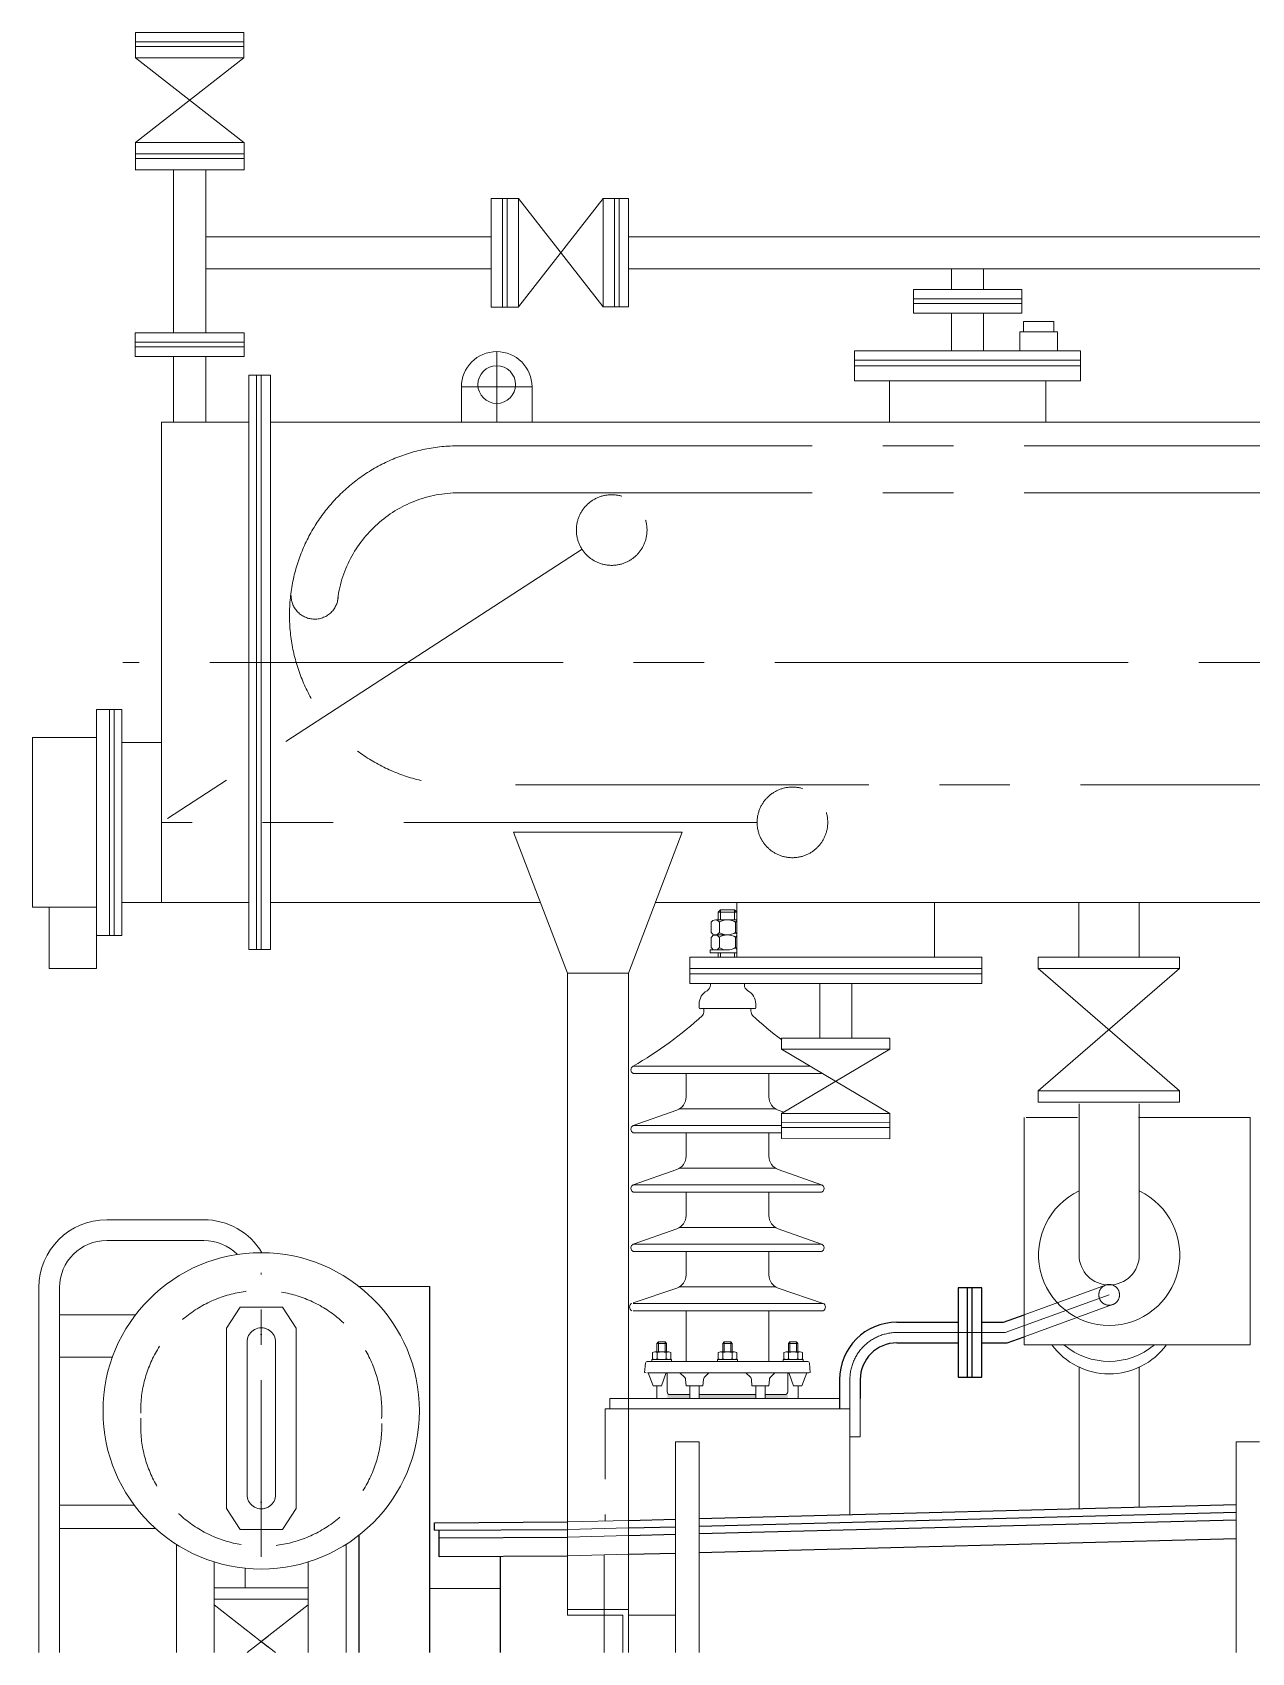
# Model space of a CAD drawing. Header units: millimetres. Extents: x 194891 to 196961, y -80239 to -78518.
# Drawn here: x 194891 to 196186, y -80239 to -78518 of the extents above; entities that cross this region are included whole.
import ezdxf

# ---------------------------------------------------------------- set-up
doc = ezdxf.new("R2010")
doc.units = ezdxf.units.MM
doc.header["$LTSCALE"] = 300
doc.linetypes.add('CENTER', pattern=[2, 1.25, -0.25, 0.25, -0.25])
doc.linetypes.add('HIDDEN', pattern=[0.375, 0.25, -0.125])
for name, color, linetype, lineweight in [('CENTRE', 4, 'CENTER', 18), ('HI', 3, 'HIDDEN', 18), ('HIDDEN', 4, 'HIDDEN', 13), ('Layer1', 2, 'Continuous', 18)]:
    doc.layers.add(name, color=color, linetype=linetype, lineweight=lineweight)

msp = doc.modelspace()

# ---------------------------------------------------------------- linework, layer by layer
at = {"color": 6, "lineweight": 15}
for p, q in [((195115.7, -78517.8, 1642.4), (195000.7, -78517.8, 1642.4)), ((195000.7, -78544.8, 1642.4), (195000.7, -78517.8, 1642.4)), ((195115.7, -78544.8, 1642.4), (195115.7, -78517.8, 1642.4)), ((195115.7, -78527.8, 1642.4), (195000.7, -78527.8, 1642.4)), ((195115.7, -78532.8, 1642.4), (195000.7, -78532.8, 1642.4)), ((195000.7, -78544.8, 1642.4), (195115.7, -78634.8, 1642.4)), ((195115.7, -78544.8, 1642.4), (195000.7, -78634.8, 1642.4)), ((195115.7, -78544.8, 1642.4), (195000.7, -78544.8, 1642.4)), ((195115.7, -78634.8, 1642.4), (195000.7, -78634.8, 1642.4)), ((195000.7, -78663.8, 1642.4), (195000.7, -78634.8, 1642.4)), ((195116, -78663.8, 1642.4), (195116, -78634.8, 1642.4)), ((195115.5, -78646.8, 1642.4), (195000.5, -78646.8, 1642.4)), ((195000.5, -78651.8, 1642.4), (195116, -78651.8, 1642.4)), ((195116, -78663.8, 1642.4), (195000.5, -78663.8, 1642.4)), ((195041.2, -78663.8, 1642.4), (195041.2, -78836.8, 1642.4)), ((195075.2, -78663.8, 1642.4), (195041.3, -78663.8, 1642.4)), ((195075.2, -78663.8, 1642.4), (195075.2, -78836.8, 1642.4)), ((195378.2, -78809.5, 1642.4), (195378.2, -78694, 1642.4)), ((195378.2, -78694.3, 1642.4), (195407.2, -78694.3, 1642.4)), ((195390.2, -78694, 1642.4), (195390.2, -78809.5, 1642.4)), ((195395.2, -78809, 1642.4), (195395.2, -78694, 1642.4)), ((195497.2, -78694.3, 1642.4), (195407.2, -78809.3, 1642.4)), ((195407.2, -78809.3, 1642.4), (195407.2, -78694.3, 1642.4)), ((195497.2, -78809.3, 1642.4), (195407.2, -78694.3, 1642.4)), ((195497.2, -78694.3, 1642.4), (195524.2, -78694.3, 1642.4)), ((195497.2, -78809.3, 1642.4), (195497.2, -78694.3, 1642.4)), ((195509.2, -78809.3, 1642.4), (195509.2, -78694.3, 1642.4)), ((195514.2, -78809.3, 1642.4), (195514.2, -78694.3, 1642.4)), ((195524.2, -78809.3, 1642.4), (195524.2, -78694.3, 1642.4)), ((195075.2, -78734.8, 1642.4), (195378.2, -78734.8, 1642.4)), ((195378.2, -78768.7, 1642.4), (195378.2, -78734.8, 1642.4)), ((195524.2, -78734.8, 1642.4), (196446.2, -78734.8, 1642.4)), ((195075.2, -78768.8, 1642.4), (195378.2, -78768.8, 1642.4)), ((195524.2, -78768.8, 1642.4), (196446.2, -78768.8, 1642.4)), ((195378.2, -78809.5, 1642.4), (195407.2, -78809.5, 1642.4)), ((195497.2, -78809.3, 1642.4), (195524.2, -78809.3, 1642.4)), ((195000.5, -78836.8, 1642.4), (195116, -78836.8, 1642.4)), ((195000.5, -78861.8, 1642.4), (195000.5, -78836.8, 1642.4)), ((195116, -78836.8, 1642.4), (195116, -78846.8, 1642.4)), ((195041.2, -78846.8, 1642.4), (195000.5, -78846.8, 1642.4)), ((195000.5, -78846.8, 1642.4), (195041.2, -78846.8, 1642.4)), ((195115.5, -78846.8, 1642.4), (195000.5, -78846.8, 1642.4)), ((195041.2, -78851.8, 1642.4), (195000.5, -78851.8, 1642.4)), ((195000.5, -78851.8, 1642.4), (195116, -78851.8, 1642.4)), ((195116, -78861.8, 1642.4), (195000.5, -78861.8, 1642.4)), ((195041.2, -78861.8, 1642.4), (195041.2, -78931.8, 1642.4)), ((195075.2, -78861.8, 1642.4), (195075.2, -78931.8, 1642.4)), ((195116, -78846.8, 1642.4), (195116, -78861.8, 1642.4)), ((195116, -78846.8, 1642.4), (195116, -78861.8, 1642.4)), ((195144.2, -78881.8, 1642.4), (195121.2, -78881.8, 1642.4)), ((195121.2, -78881.8, 1642.4), (195121.2, -79491.8, 1642.4)), ((195129.2, -78881.8, 1642.4), (195129.2, -79491.8, 1642.4)), ((195144.2, -79491.8, 1642.4), (195144.2, -78881.8, 1642.4)), ((195028.2, -78931.8, 1642.4), (195121.2, -78931.8, 1642.4)), ((195028.2, -79441.8, 1642.4), (195028.2, -78931.8, 1642.4)), ((195144.2, -78931.8, 1642.4), (196624.2, -78931.8, 1642.4)), ((195121.2, -79441.8, 1642.4), (195028.2, -79441.8, 1642.4)), ((195430.6, -79441.8, 1642.4), (195144.2, -79441.8, 1642.4)), ((196210.6, -79441.8, 1642.4), (195552.8, -79441.8, 1642.4)), ((195144.2, -79491.8, 1642.4), (195121.2, -79491.8, 1642.4))]:
    msp.add_line(p, q, dxfattribs=at)
at = {"lineweight": 15}
for p, q in [((195075.2, -78663.8, 1642.4), (195041.2, -78663.8, 1642.4)), ((195378.2, -78768.8, 1642.4), (195378.2, -78734.8, 1642.4)), ((195943.7, -78824.9, 1642.4), (195943.7, -78835.8, 1642.4)), ((195973.6, -78824.9, 1642.4), (195943.7, -78824.9, 1642.4)), ((195975.9, -78824.9, 1642.4), (195973.6, -78824.9, 1642.4)), ((195975.9, -78835.8, 1642.4), (195975.9, -78824.9, 1642.4)), ((195939.6, -78855.8, 1642.4), (195939.6, -78835.8, 1642.4)), ((195939.6, -78835.8, 1642.4), (195979.6, -78835.8, 1642.4)), ((195979.6, -78835.8, 1642.4), (195979.6, -78855.8, 1642.4)), ((195979.6, -78855.8, 1642.4), (195939.6, -78855.8, 1642.4)), ((194959.2, -79236.8, 1573.2), (194959.2, -79511.8, 1573.2)), ((194978.2, -79236.8, 1573.2), (194959.2, -79236.8, 1573.2)), ((194973.2, -79476.8, 1573.2), (194973.2, -79236.8, 1573.2)), ((194978.2, -79236.8, 1642.4), (194978.2, -79476.8, 1642.4)), ((194986.2, -79236.8, 1642.4), (194978.2, -79236.8, 1642.4)), ((194978.2, -79236.8, 1573.2), (194978.2, -79476.8, 1573.2)), ((194986.2, -79236.8, 1642.4), (194986.2, -79476.8, 1642.4)), ((194891.2, -79266.8, 1573.2), (194891.2, -79446.8, 1573.2)), ((194959.2, -79266.8, 1573.2), (194891.2, -79266.8, 1573.2)), ((195028.2, -79271.8, 1642.4), (194986.2, -79271.8, 1642.4)), ((194891.2, -79446.8, 1573.2), (194959.2, -79446.8, 1573.2)), ((194909.2, -79511.8, 1573.2), (194909.2, -79446.8, 1573.2)), ((195028.2, -79441.8, 1642.4), (194986.2, -79441.8, 1642.4)), ((194978.2, -79476.8, 1573.2), (194959.2, -79476.8, 1573.2)), ((194986.2, -79476.8, 1642.4), (194978.2, -79476.8, 1642.4)), ((194959.2, -79511.8, 1573.2), (194909.2, -79511.8, 1573.2)), ((195459.2, -80192.8, -1062.7), (195459.2, -79517, -1062.7)), ((195524.2, -80192.8, -1062.7), (195524.2, -79517, -1062.7)), ((195604.2, -79554.6, 4358.6), (195629.2, -79554.6, 4499.7)), ((195604.2, -79554.6, 4358.6), (195604.2, -79557.1, 4358.6)), ((195654.2, -79554.6, 4358.6), (195629.2, -79554.6, 4499.7)), ((195654.2, -79554.6, 4358.6), (195654.2, -79557.1, 4358.6)), ((195629.2, -79615.6, 4640.8), (195529.2, -79615.6, 4640.8)), ((195629.2, -79615.6, 4640.8), (195716.9, -79615.6, 4640.8)), ((195629.2, -79623.6, 4640.8), (195529.2, -79623.6, 4640.8)), ((195585.2, -79648.4, 4640.8), (195585.2, -79623.6, 4640.8)), ((195629.2, -79623.6, 4640.8), (195729.2, -79623.6, 4640.8)), ((195673.3, -79648.4, 4640.8), (195673.3, -79623.6, 4640.8)), ((195529.2, -79678.6, 4640.8), (195575.4, -79662.5, 4640.8)), ((195578.3, -79661.1, 4640.8), (195629.2, -79661.1, 4640.8)), ((195680.2, -79661.1, 4640.8), (195629.2, -79661.1, 4640.8)), ((195688.9, -79664.5, 4640.8), (195683.1, -79662.5, 4640.8)), ((195629.2, -79678.6, 4640.8), (195529.2, -79678.6, 4640.8)), ((195629.2, -79686.6, 4640.8), (195529.2, -79686.6, 4640.8)), ((195585.2, -79711.4, 4640.8), (195585.2, -79686.6, 4640.8)), ((195629.2, -79678.6, 4640.8), (195686.7, -79678.6, 4640.8)), ((195629.2, -79686.6, 4640.8), (195686.7, -79686.6, 4640.8)), ((195673.3, -79711.4, 4640.8), (195673.3, -79686.6, 4640.8)), ((195629.2, -79724.1, 4640.8), (195578.3, -79724.1, 4640.8)), ((195629.2, -79724.1, 4640.8), (195680.2, -79724.1, 4640.8)), ((195529.2, -79741.6, 4640.8), (195575.4, -79725.5, 4640.8)), ((195729.2, -79741.6, 4640.8), (195683.1, -79725.5, 4640.8)), ((195629.2, -79741.6, 4640.8), (195529.2, -79741.6, 4640.8)), ((195629.2, -79749.6, 4640.8), (195529.2, -79749.6, 4640.8)), ((195585.2, -79749.6, 4640.8), (195585.2, -79774.4, 4640.8)), ((195585.2, -79774.4, 4640.8), (195585.2, -79749.6, 4640.8)), ((195629.2, -79741.6, 4640.8), (195729.2, -79741.6, 4640.8)), ((195629.2, -79749.6, 4640.8), (195729.2, -79749.6, 4640.8)), ((195673.3, -79749.6, 4640.8), (195673.3, -79774.4, 4640.8)), ((195673.3, -79774.4, 4640.8), (195673.3, -79749.6, 4640.8)), ((195529.2, -79804.6, 4640.8), (195575.4, -79788.5, 4640.8)), ((195629.2, -79787.1, 4640.8), (195578.3, -79787.1, 4640.8)), ((195629.2, -79787.1, 4640.8), (195680.2, -79787.1, 4640.8)), ((195729.2, -79804.6, 4640.8), (195683.1, -79788.5, 4640.8)), ((195629.2, -79804.6, 4640.8), (195529.2, -79804.6, 4640.8)), ((195629.2, -79804.6, 4640.8), (195729.2, -79804.6, 4640.8)), ((195629.2, -79812.6, 4640.8), (195529.2, -79812.6, 4640.8)), ((195585.2, -79812.6, 4640.8), (195585.2, -79837.4, 4640.8)), ((195629.2, -79812.6, 4640.8), (195729.2, -79812.6, 4640.8)), ((195673.3, -79812.6, 4640.8), (195673.3, -79837.4, 4640.8)), ((195529.2, -79867.1, 4640.8), (195575.4, -79851.5, 4640.8)), ((195629.2, -79850.1, 4640.8), (195578.3, -79850.1, 4640.8)), ((195629.2, -79850.1, 4640.8), (195680.2, -79850.1, 4640.8)), ((195730.7, -79867.6, 4640.8), (195683.1, -79851.5, 4640.8)), ((195111.9, -79871.8, 1991.6), (195097.2, -79894.1, 1991.6)), ((195156.6, -79871.8, 1991.6), (195171.2, -79894.1, 1991.6)), ((195629.2, -79867.6, 4640.8), (195529.2, -79867.6, 4640.8)), ((195629.2, -79875.6, 4640.8), (195529.2, -79875.6, 4640.8)), ((195585.2, -79875.6, 4640.8), (195585.2, -79929.2, 4640.8)), ((195629.2, -79867.6, 4640.8), (195730.7, -79867.6, 4640.8)), ((195629.2, -79875.6, 4640.8), (195730.7, -79875.6, 4640.8)), ((195673.3, -79875.6, 4640.8), (195673.3, -79929.2, 4640.8)), ((195555.9, -79908.6, 4640.8), (195554.4, -79910.1, 4640.8)), ((195554.4, -79919.2, 4640.8), (195554.4, -79910.1, 4640.8)), ((195554.4, -79910.1, 4640.8), (195564.4, -79910.1, 4640.8)), ((195555.9, -79919.2, 4640.8), (195555.9, -79908.6, 4640.8)), ((195555.9, -79908.6, 4640.8), (195562.9, -79908.6, 4640.8)), ((195562.9, -79919.2, 4640.8), (195562.9, -79908.6, 4640.8)), ((195562.9, -79908.6, 4640.8), (195564.4, -79910.1, 4640.8)), ((195564.4, -79919.2, 4640.8), (195564.4, -79910.1, 4640.8)), ((195625.7, -79908.6, 4640.8), (195624.2, -79910.1, 4640.8)), ((195624.2, -79919.2, 4640.8), (195624.2, -79910.1, 4640.8)), ((195624.2, -79910.1, 4640.8), (195634.2, -79910.1, 4640.8)), ((195625.7, -79919.2, 4640.8), (195625.7, -79908.6, 4640.8)), ((195625.7, -79908.6, 4640.8), (195632.7, -79908.6, 4640.8)), ((195632.7, -79919.2, 4640.8), (195632.7, -79908.6, 4640.8)), ((195632.7, -79908.6, 4640.8), (195634.2, -79910.1, 4640.8)), ((195634.2, -79919.2, 4640.8), (195634.2, -79910.1, 4640.8)), ((195695.5, -79908.6, 4640.8), (195694, -79910.1, 4640.8)), ((195694, -79919.2, 4640.8), (195694, -79910.1, 4640.8)), ((195704, -79910.1, 4640.8), (195694, -79910.1, 4640.8)), ((195695.5, -79919.2, 4640.8), (195695.5, -79908.6, 4640.8)), ((195702.5, -79908.6, 4640.8), (195695.5, -79908.6, 4640.8)), ((195702.5, -79919.2, 4640.8), (195702.5, -79908.6, 4640.8)), ((195702.5, -79908.6, 4640.8), (195704, -79910.1, 4640.8)), ((195704, -79919.2, 4640.8), (195704, -79910.1, 4640.8)), ((195574.7, -79929.2, 4640.8), (195544.2, -79929.2, 4640.8)), ((195629.2, -79929.2, 4640.8), (195548.9, -79929.2, 4640.8)), ((195629.2, -79929.2, 4640.8), (195714.4, -79929.2, 4640.8)), ((195683.7, -79929.2, 4640.8), (195714.4, -79929.2, 4640.8)), ((195683.7, -79929.2, 4640.8), (195714.4, -79929.2, 4640.8)), ((195542.1, -79931.1, 4640.8), (195541.2, -79941.2, 4640.8)), ((195542.8, -79941.3, 4640.8), (195541.2, -79941.2, 4640.8)), ((195629.2, -79941.3, 4640.8), (195544.2, -79941.3, 4640.8)), ((195550.2, -79955.2, 4640.8), (195544.9, -79941.3, 4640.8)), ((195550.2, -79955.2, 4640.8), (195544.9, -79941.3, 4640.8)), ((195559.2, -79955.2, 4640.8), (195563.9, -79942.2, 4640.8)), ((195565.2, -79941.9, 4640.8), (195565.2, -79961.6, 4640.8)), ((195578.8, -79941.3, 4640.8), (195583.9, -79946.4, 4640.8)), ((195609.6, -79941.3, 4640.8), (195604.6, -79946.4, 4640.8)), ((195629.2, -79941.3, 4640.8), (195715.6, -79941.3, 4640.8)), ((195648.8, -79941.3, 4640.8), (195653.9, -79946.4, 4640.8)), ((195679.6, -79941.3, 4640.8), (195674.6, -79946.4, 4640.8)), ((195693.2, -79941.9, 4640.8), (195693.2, -79961.6, 4640.8)), ((195699.2, -79955.2, 4640.8), (195694.6, -79942.2, 4640.8)), ((195708.2, -79955.2, 4640.8), (195713.6, -79941.3, 4640.8)), ((195715.6, -79941.3, 4640.8), (195717.2, -79941.2, 4640.8)), ((195716.4, -79931.1, 4640.8), (195717.2, -79941.2, 4640.8)), ((195559.2, -79955.2, 4640.8), (195550.2, -79955.2, 4640.8)), ((195559.2, -79955.2, 4640.8), (195550.2, -79955.2, 4640.8)), ((195554.2, -79955.2, 4640.8), (195554.2, -79968.6, 4640.8)), ((195554.2, -79955.2, 4640.8), (195554.2, -79968.6, 4640.8)), ((195589.2, -79964.6, 4640.8), (195568.2, -79964.6, 4640.8)), ((195585.2, -79955.2, 4640.8), (195584.8, -79948.4, 4640.8)), ((195585.2, -79955.2, 4640.8), (195603.2, -79955.2, 4640.8)), ((195589.2, -79968.6, 4640.8), (195589.2, -79955.2, 4640.8)), ((195599.2, -79968.6, 4640.8), (195599.2, -79955.2, 4640.8)), ((195629.2, -79964.6, 4640.8), (195599.2, -79964.6, 4640.8)), ((195603.2, -79955.2, 4640.8), (195603.7, -79948.4, 4640.8)), ((195629.2, -79964.6, 4640.8), (195659.2, -79964.6, 4640.8)), ((195655.2, -79955.2, 4640.8), (195654.8, -79948.4, 4640.8)), ((195673.2, -79955.2, 4640.8), (195655.2, -79955.2, 4640.8)), ((195659.2, -79968.6, 4640.8), (195659.2, -79955.2, 4640.8)), ((195669.2, -79968.6, 4640.8), (195669.2, -79955.2, 4640.8)), ((195669.2, -79964.6, 4640.8), (195690.2, -79964.6, 4640.8)), ((195673.2, -79955.2, 4640.8), (195673.7, -79948.4, 4640.8)), ((195699.2, -79955.2, 4640.8), (195708.2, -79955.2, 4640.8)), ((195704.2, -79955.2, 4640.8), (195704.2, -79968.6, 4640.8)), ((195524.2, -79968.6, 4640.8), (195748.2, -79968.6, 4640.8)), ((195524.2, -79979.5, 4640.8), (195759.2, -79979.5, 4640.8)), ((195704.2, -79968.6, 4640.8), (195554.2, -79968.6, 4640.8)), ((195759.2, -79979.5, -0.2), (195759.2, -80092.7, -0.2)), ((195770.2, -79968.6, 5042.6), (195770.2, -80009.5, 4640.8)), ((195759.2, -80009.5, 4640.8), (195770.2, -80009.5, 4640.8)), ((195111.9, -80107.7, 1991.6), (195097.2, -80085.4, 1991.6)), ((195156.6, -80107.7, 1991.6), (195171.2, -80085.4, 1991.6)), ((195117.2, -80169.8, 1991.6), (195117.2, -80148.9, 1991.6)), ((195141.2, -80169.8, 1991.6), (195084.2, -80169.8, 1991.6)), ((195184.2, -80169.8, 1991.6), (195117.2, -80169.8, 1991.6)), ((195184.2, -80181.8, 1991.6), (195084.2, -80181.8, 1991.6)), ((195141.2, -80181.8, 1991.6), (195084.2, -80181.8, 1991.6)), ((195084.2, -80187.7, 1991.6), (195141.2, -80232.3, 1991.6)), ((195184.2, -80187.7, 1991.6), (195134.2, -80226.8, 1991.6)), ((195524.2, -80192.8, -1062.7), (195459.2, -80192.8, -1062.7)), ((195459.2, -80198.8, -1062.7), (195459.2, -80192.8, -1062.7)), ((195518.2, -80198.8, -1062.7), (195459.2, -80198.8, -1062.7)), ((195498.2, -80198.8, -0.2), (195498.2, -80238.5, 245.5)), ((195518.2, -80198.8, -1062.7), (195518.2, -80238.5, -1062.7)), ((195524.2, -80192.8, -1062.7), (195524.2, -80238.5, -1062.7)), ((195524.2, -80198.8, -1062.7), (195574.2, -80198.8, -1062.7)), ((195574.2, -80198.8, -1062.7), (195574.2, -80238.5, -1062.7)), ((195141.2, -80221.3, 1991.6), (195119.2, -80238.5, 1991.6)), ((195134.2, -80226.8, 1991.6), (195149.3, -80238.5, 1991.6))]:
    msp.add_line(p, q, dxfattribs=at)
at = {"color": 2, "lineweight": 15}
for p, q in [((195867.2, -78768.8, 345.5), (195867.2, -78790.8, 611.4)), ((195901.2, -78768.8, 345.5), (195901.2, -78790.8, 611.4)), ((195826.7, -78790.8, 1506.3), (195941.7, -78790.8, 1506.3)), ((195826.7, -78815.8, 1506.3), (195826.7, -78790.8, 1506.3)), ((195941.7, -78790.8, 1506.3), (195941.7, -78815.8, 1506.3)), ((195941.7, -78800.8, 1506.3), (195826.7, -78800.8, 1506.3)), ((195826.7, -78800.8, 1506.3), (195941.7, -78800.8, 1506.3)), ((195941.5, -78800.8, 1506.3), (195826.7, -78800.8, 1506.3)), ((195941.7, -78805.8, 1506.3), (195826.7, -78805.8, 1506.3)), ((195941.7, -78805.8, 1506.3), (195826.7, -78805.8, 1506.3)), ((195826.7, -78805.8, 1506.3), (195941.7, -78805.8, 1506.3)), ((195941.7, -78815.8, 1506.3), (195826.7, -78815.8, 1506.3)), ((195867.2, -78815.8, 1008), (195867.2, -78855.8, 1642.4)), ((195901.2, -78815.8, 1008), (195901.2, -78855.8, 1642.4)), ((195764.2, -78855.8, 1642.4), (195764.2, -78887.8, 1642.4)), ((196004.2, -78855.8, 1642.4), (195764.2, -78855.8, 1642.4)), ((196004.2, -78855.8, 1642.4), (196004.2, -78887.8, 1642.4)), ((196004.2, -78865.8, 1642.4), (195764.2, -78865.8, 1642.4)), ((196004.2, -78871.8, 1642.4), (195764.2, -78871.8, 1642.4)), ((196004.2, -78887.8, 1642.4), (195764.2, -78887.8, 1642.4)), ((195801.2, -78887.8, 1642.4), (195801.2, -78931.8, 1642.4)), ((195967.2, -78887.8, 1642.4), (195967.2, -78931.8, 1642.4)), ((195459.2, -79517, -1062.7), (195402.2, -79367, -1062.7)), ((195581.2, -79367, -1062.7), (195402.2, -79367, -1062.7)), ((195524.2, -79517, -1062.7), (195581.2, -79367, -1062.7)), ((195639.2, -79499.8, 1642.4), (195639.2, -79441.8, 1642.4)), ((195849.2, -79499.8, 1642.4), (195849.2, -79441.8, 1642.4)), ((195612, -79462.8, 4841.7), (195612, -79473.8, 4841.7)), ((195639.2, -79460.3, 4841.7), (195617.1, -79460.3, 4841.7)), ((195620.6, -79462.8, 4841.7), (195620.6, -79473.8, 4841.7)), ((195637.9, -79462.8, 4841.7), (195637.9, -79473.8, 4841.7)), ((195612, -79478.8, 4841.7), (195612, -79489.8, 4841.7)), ((195629.2, -79476.3, 4841.7), (195617.1, -79476.3, 4841.7)), ((195620.6, -79489.8, 4841.7), (195620.6, -79478.8, 4841.7)), ((195637.9, -79489.8, 4841.7), (195637.9, -79478.8, 4841.7)), ((195589.2, -79527.8, 1642.4), (195589.2, -79499.8, 1642.4)), ((195899.2, -79499.8, 1642.4), (195589.2, -79499.8, 1642.4)), ((195607.9, -79499.8, 1642.4), (195589.2, -79499.8, 1642.4)), ((195899.2, -79499.8, 1642.4), (195616.5, -79499.8, 1642.4)), ((195629.2, -79492.3, 4841.7), (195617.1, -79492.3, 4841.7)), ((195899.2, -79527.8, 1642.4), (195899.2, -79499.8, 1642.4)), ((195524.2, -79517, -1062.7), (195459.2, -79517, -1062.7)), ((195899.2, -79511.8, 1642.4), (195589.2, -79511.8, 1642.4)), ((195899.2, -79511.8, 1642.4), (195589.2, -79511.8, 1642.4)), ((195899.2, -79517.8, 1642.4), (195589.2, -79517.8, 1642.4)), ((195899.2, -79517.8, 1642.4), (195589.2, -79517.8, 1642.4)), ((195899.2, -79527.8, 1642.4), (195589.2, -79527.8, 1642.4)), ((195899.2, -79527.8, 1642.4), (195589.2, -79527.8, 1642.4)), ((195727.2, -79585.8, 1039.7), (195727.2, -79527.8, 1642.4)), ((195761.2, -79585.8, 1039.7), (195761.2, -79527.8, 1642.4)), ((195801.7, -79585.8, 1039.7), (195686.7, -79585.8, 1039.7)), ((195686.7, -79597.8, 838.8), (195686.7, -79585.8, 838.8)), ((195801.7, -79597.8, 1039.7), (195801.7, -79585.8, 1039.7)), ((195801.7, -79597.8, 1039.7), (195686.7, -79597.8, 1039.7)), ((195801.7, -79597.8, 1039.7), (195686.7, -79665.8, 1039.7)), ((195686.7, -79597.8, 1039.7), (195801.7, -79665.8, 1039.7)), ((195686.7, -79692.7, 1039.7), (195686.7, -79665.7, 1039.7)), ((195801.7, -79665.8, 1039.7), (195686.7, -79665.7, 1039.7)), ((195801.7, -79665.8, 1039.7), (195686.7, -79665.8, 1039.7)), ((195801.7, -79677.8, 1039.7), (195801.7, -79665.8, 1039.7)), ((195801.7, -79692.8, 1039.7), (195801.7, -79665.8, 1039.7)), ((195801.7, -79675.8, 1039.7), (195686.7, -79675.7, 1039.7)), ((195801.7, -79680.8, 1039.7), (195686.7, -79680.7, 1039.7)), ((195686.7, -79692.7, -602.9), (195686.7, -79687.8, -602.9)), ((195801.7, -79692.8, 1039.7), (195686.7, -79692.7, 1039.7)), ((195549.6, -79919.9, 4640.8), (195549.6, -79926.6, 4640.8)), ((195549.6, -79919.9, 4640.8), (195549.6, -79926.6, 4640.8)), ((195566.8, -79919.2, 4640.8), (195552.2, -79919.2, 4640.8)), ((195566.8, -79927.2, 4640.8), (195552.2, -79927.2, 4640.8)), ((195554.5, -79919.9, 4640.8), (195554.5, -79926.6, 4640.8)), ((195554.5, -79919.9, 4640.8), (195554.5, -79926.6, 4640.8)), ((195564.3, -79919.9, 4640.8), (195564.3, -79926.6, 4640.8)), ((195569.2, -79919.9, 4640.8), (195569.2, -79926.6, 4640.8)), ((195619.4, -79919.9, 4640.8), (195619.4, -79926.6, 4640.8)), ((195636.6, -79919.2, 4640.8), (195622.1, -79919.2, 4640.8)), ((195636.6, -79927.2, 4640.8), (195622.1, -79927.2, 4640.8)), ((195624.3, -79919.9, 4640.8), (195624.3, -79926.6, 4640.8)), ((195634.1, -79919.9, 4640.8), (195634.1, -79926.6, 4640.8)), ((195639.1, -79919.9, 4640.8), (195639.1, -79926.6, 4640.8)), ((195689.2, -79919.9, 4640.8), (195689.2, -79926.6, 4640.8)), ((195691.7, -79919.2, 4640.8), (195706.2, -79919.2, 4640.8)), ((195691.7, -79927.2, 4640.8), (195706.2, -79927.2, 4640.8)), ((195694.1, -79919.9, 4640.8), (195694.1, -79926.6, 4640.8)), ((195704, -79919.9, 4640.8), (195704, -79926.6, 4640.8)), ((195708.9, -79919.9, 4640.8), (195708.9, -79926.6, 4640.8))]:
    msp.add_line(p, q, dxfattribs=at)
at = {"color": 1, "lineweight": 15}
for p, q in [((195116, -78846.8, 1642.4), (195075.2, -78846.8, 1642.4)), ((195075.2, -78846.8, 1642.4), (195116, -78846.8, 1642.4)), ((195116, -78851.8, 1642.4), (195075.2, -78851.8, 1642.4))]:
    msp.add_line(p, q, dxfattribs=at)
at = {"color": 0, "linetype": 'ByBlock', "lineweight": 15}
for p, q in [((195801.2, -78931.8, 1642.4), (195967.2, -78931.8, 1642.4)), ((196066.2, -79441.8, 1642.4), (196002.2, -79441.8, 1642.4))]:
    msp.add_line(p, q, dxfattribs=at)
at = {"color": 32, "lineweight": 15}
for p, q in [((196002.2, -79499.8, 992), (196002.2, -79441.8, 1594.7)), ((196066.2, -79499.8, 992), (196066.2, -79441.8, 1594.7)), ((196109.2, -79499.8, 992), (195959.2, -79499.8, 992)), ((195959.2, -79511.8, 992), (195959.2, -79499.8, 992)), ((196109.2, -79511.8, 992), (196109.2, -79499.8, 992)), ((196109.2, -79511.8, 992), (195959.2, -79511.8, 992)), ((196109.2, -79511.8, 992), (195959.2, -79641.8, 992)), ((195959.2, -79511.8, 992), (196109.2, -79641.8, 992)), ((196109.2, -79641.8, 992), (195959.2, -79641.8, 992)), ((195959.2, -79653.8, 992), (195959.2, -79641.8, 992)), ((196109.2, -79653.8, 992), (195959.2, -79653.8, 992)), ((196109.2, -79653.8, 992), (196109.2, -79641.8, 992)), ((195944.2, -79911.6, -42.4), (195944.2, -79670.1, -0.2)), ((196000.7, -79670.1, -0.2), (195946.4, -79670.1, -0.2)), ((196002.5, -79816.1, -47.9), (196002.5, -79655.8, -47.9)), ((196184.2, -79670.1, -0.2), (196065.5, -79670.1, -0.2)), ((196066.5, -79816.1, -47.9), (196066.5, -79655.8, -47.9)), ((196184.2, -79911.6, -42.4), (196184.2, -79670.1, -0.2)), ((196184.2, -79911.6, -0.2), (195944.2, -79911.6, -0.2)), ((196002.5, -80085.7, -47.9), (196002.5, -79935.4, -47.9)), ((196066.5, -80084, -47.9), (196066.5, -79935.4, -47.9))]:
    msp.add_line(p, q, dxfattribs=at)
at = {"color": 0, "lineweight": 15}
for p, q in [((195621.7, -79449.6, 4841.7), (195619.2, -79452.1, 4841.7)), ((195619.2, -79460.3, 4841.7), (195619.2, -79452.1, 4841.7)), ((195639.2, -79452.1, 4841.7), (195619.2, -79452.1, 4841.7)), ((195621.7, -79460.3, 4841.7), (195621.7, -79449.6, 4841.7)), ((195636.7, -79449.6, 4841.7), (195621.7, -79449.6, 4841.7)), ((195636.7, -79460.3, 4841.7), (195636.7, -79449.6, 4841.7)), ((195636.7, -79449.6, 4841.7), (195639.2, -79452.1, 4841.7)), ((195639.2, -79460.3, 4841.7), (195639.2, -79452.1, 4841.7)), ((195619.2, -79499.8, 4841.7), (195619.2, -79495.5, 4841.7)), ((195621.7, -79499.8, 4841.7), (195621.7, -79495.5, 4841.7)), ((195636.7, -79499.8, 4841.7), (195636.7, -79495.5, 4841.7)), ((195639.2, -79499.8, 4841.7), (195639.2, -79495.5, 4841.7)), ((195611.2, -79529.4, 4499.7), (195611.2, -79527.8, 4499.7)), ((195647.2, -79529.4, 4499.7), (195647.2, -79527.8, 4499.7)), ((195599.2, -79553.4, 4499.7), (195599.2, -79549.6, 4499.7)), ((195659.2, -79553.4, 4499.7), (195659.2, -79549.6, 4499.7)), ((195600.5, -79554.6, 4499.7), (195629.2, -79554.6, 4499.7)), ((195658, -79554.6, 4499.7), (195629.2, -79554.6, 4499.7))]:
    msp.add_line(p, q, dxfattribs=at)
at = {"color": 230, "lineweight": 15}
for p, q in [((195610.7, -79492.3, 4841.7), (195619.2, -79492.3, 4841.7)), ((195610.7, -79495.5, 4841.7), (195610.7, -79492.3, 4841.7)), ((195639.2, -79495.5, 4841.7), (195610.7, -79495.5, 4841.7))]:
    msp.add_line(p, q, dxfattribs=at)
at = {"color": 3, "lineweight": 15}
for p, q in [((195238.2, -79849.8, 24.7), (195313.2, -79849.8, 24.7)), ((194920.1, -79879.8, 24.8), (195000.7, -79879.8, 24.8)), ((194920.1, -79924.8, 24.8), (194976.2, -79924.8, 24.8))]:
    msp.add_line(p, q, dxfattribs=at)
for p, q in [((195313.2, -80238.5, -504.1), (195313.2, -79849.8, -4520.2)), ((195899.2, -79851.1, 5042.6), (195874.2, -79851.1, 5042.6)), ((195874.2, -79851.1, 5042.6), (195874.2, -79946.1, 5042.6)), ((195884.2, -79946.1, 5042.6), (195884.2, -79851.1, 5042.6)), ((195889.2, -79946.1, 5042.6), (195889.2, -79851.1, 5042.6)), ((195899.2, -79946.1, 5042.6), (195899.2, -79851.1, 5042.6)), ((195809.2, -79887.6, 5042.6), (195874.2, -79887.6, 5042.6)), ((195899.2, -79887.6, 5042.6), (195922.3, -79887.6, 5042.6)), ((195922.3, -79887.6, 4959.8), (195944.2, -79879.7, 3963.6)), ((195809.2, -79909.6, 5042.6), (195874.2, -79909.6, 2539.9)), ((195899.2, -79909.6, 1577.4), (195926.2, -79909.6, 540.3)), ((195926.2, -79909.6, 5125.3), (195944.2, -79903.1, 4305.2)), ((195874.2, -79946.1, 5042.6), (195899.2, -79946.1, 5042.6)), ((195748.2, -79948.6, 5042.6), (195748.2, -79979.5, 4422.3)), ((195770.2, -79948.6, 5042.6), (195770.2, -79968.6, 5042.6)), ((195599.2, -80096.2, 3644.3), (196169.2, -80081.4, 1629.5)), ((195318.2, -80100.6, 4251.9), (195459.2, -80099.8, 4139.1)), ((195318.2, -80108.6, 3773.6), (195318.2, -80100.6, 3773.6)), ((195524.2, -80098.1, 3909.4), (195574.2, -80096.8, 3732.6)), ((195599.2, -80104.2, 3645), (196169.2, -80089.4, 1630.3)), ((195599.2, -80112.2, 3645.7), (196169.2, -80097.4, 1631)), ((195238.2, -80238.5, -504.1), (195238.2, -80113.7, -1793.6)), ((195318.2, -80108.6, 4252.6), (195459.2, -80107.8, 4139.9)), ((195323.2, -80136.7, -4604.7), (195323.2, -80108.7, -4604.7)), ((195323.2, -80116.5, 4235.3), (195459.2, -80115.8, 4140.6)), ((195524.2, -80106.1, 3910.1), (195574.2, -80104.8, 3733.4)), ((195524.2, -80114.1, 3910.8), (195574.2, -80112.8, 3734.1)), ((195599.2, -80132.2, 3647.6), (196169.2, -80117.4, 1632.8)), ((195323.2, -80136.5, 4237.1), (195459.2, -80135.8, 4142.4)), ((195388.2, -80238.5, -4114.4), (195388.2, -80136.2, -4657.4)), ((195524.2, -80134.1, 3912.7), (195574.2, -80132.8, 3735.9)), ((195313.2, -80170.3, -3530.8), (195388.2, -80170, -1704.3))]:
    msp.add_line(p, q)
at = {"linetype": 'Continuous', "lineweight": 15}
for p, q in [((195119.2, -79989.8, 1991.6), (195119.2, -79907.1, 1991.6)), ((195135, -79900.7, 1991.6), (195133.5, -79900.7, 1991.6)), ((195149.2, -79989.8, 1991.6), (195149.2, -79907.1, 1991.6)), ((195119.2, -79989.8, 1991.6), (195119.2, -80072.4, 1991.6)), ((195149.2, -79989.8, 1991.6), (195149.2, -80072.4, 1991.6)), ((195135, -80078.8, 1991.6), (195133.5, -80078.8, 1991.6))]:
    msp.add_line(p, q, dxfattribs=at)
at = {"color": 30, "lineweight": 15}
for p, q in [((195574.2, -80238.5, -0.2), (195574.2, -80014.8, -0.2)), ((195574.2, -80014.8, 24.8), (195599.2, -80014.8, 24.8)), ((195599.2, -80238.5, -0.2), (195599.2, -80014.8, -0.2)), ((196169.2, -80238.5, -0.2), (196169.2, -80014.8, -0.2)), ((196194.2, -80014.8, 24.8), (196169.2, -80014.8, 24.8))]:
    msp.add_line(p, q, dxfattribs=at)
at = {"color": 6, "lineweight": 15, "elevation": 1642.4}
msp.add_lwpolyline([(195134.2, -79491.8), (195134.2, -78881.8)], dxfattribs=at)
at = {"lineweight": 15, "elevation": 1642.4}
msp.add_lwpolyline([(195346.7, -78894.3), (195346.7, -78931.8), (195421.7, -78931.8), (195421.7, -78894.3)], dxfattribs=at)
at = {"linetype": 'Continuous', "lineweight": 15, "elevation": 1991.6}
for points in [[(195141.2, -79871.8), (195111.9, -79871.8)], [(195127.2, -79871.8), (195156.6, -79871.8)], [(195097.2, -79894.1), (195097.2, -79989.8)], [(195171.2, -79894.1), (195171.2, -79989.8)], [(195097.2, -80085.4), (195097.2, -79989.8)], [(195171.2, -80085.4), (195171.2, -79989.8)], [(195141.2, -80107.7), (195111.9, -80107.7)], [(195127.2, -80107.7), (195156.6, -80107.7)]]:
    msp.add_lwpolyline(points, dxfattribs=at)
at = {"color": 230, "lineweight": 15, "elevation": 4640.8}
for points in [[(195548.9, -79927.2), (195569.9, -79927.2), (195569.9, -79929.2), (195548.9, -79929.2)], [(195618.7, -79927.2), (195639.7, -79927.2), (195639.7, -79929.2), (195618.7, -79929.2)], [(195709.5, -79927.2), (195688.5, -79927.2), (195688.5, -79929.2), (195709.5, -79929.2)]]:
    msp.add_lwpolyline(points, close=True, dxfattribs=at)
at = {"lineweight": 15}
msp.add_circle((195384.2, -78891.8, 1642.4), 20, dxfattribs=at)
for centre, radius, start, end in [((195384.2, -78894.3, 1642.4), 37.5, 0, 180), ((195335.7, -79274.1, 4076.4), 392.5, 299.5405, 312.8488), ((195596.2, -79557.1, 4358.6), 8, 323.3303, 0), ((195662.2, -79557.1, 4358.6), 8, 180, 216.6697), ((195922.8, -79274.1, 4076.4), 392.5, 227.1512, 233.0365), ((195531.2, -79619.6, 4076.4), 4.45, 115.9892, 244.0108), ((195727.3, -79619.6, 4076.4), 4.45, 295.9892, 305.2361), ((195570.2, -79648.4, 4640.8), 15, 290, 0), ((195688.3, -79648.4, 4640.8), 15, 180, 250), ((195531.2, -79682.6, 4640.8), 4.45, 115.9892, 244.0108), ((195570.2, -79711.4, 4640.8), 15, 290, 0), ((195688.3, -79711.4, 4640.8), 15, 180, 250), ((195531.2, -79745.6, 4640.8), 4.45, 115.9892, 244.0108), ((195727.3, -79745.6, 4640.8), 4.45, 295.9892, 64.0108), ((195570.2, -79774.4, 4640.8), 15, 290, 0), ((195688.3, -79774.4, 4640.8), 15, 180, 250), ((195531.2, -79808.6, 4640.8), 4.45, 115.9892, 244.0108), ((195727.3, -79808.6, 4640.8), 4.45, 295.9892, 64.0108), ((195570.2, -79837.4, 4640.8), 15, 290, 0), ((195688.3, -79837.4, 4640.8), 15, 180, 250), ((195529.7, -79871.6, 4640.8), 4.45, 115.9892, 244.0108), ((195728.8, -79871.6, 4640.8), 4.45, 295.9892, 64.0108), ((195544.1, -79931.2, 4640.8), 2, 90, 175), ((195714.4, -79931.2, 4640.8), 2, 5, 90), ((195581.8, -79948.6, 4640.8), 3, 3.6914, 45), ((195606.7, -79948.6, 4640.8), 3, 135, 176.3086), ((195651.8, -79948.6, 4640.8), 3, 3.6914, 45), ((195676.7, -79948.6, 4640.8), 3, 135, 176.3086), ((195568.2, -79961.6, 4640.8), 3, 180, 270), ((195690.2, -79961.6, 4640.8), 3, 270, 0)]:
    msp.add_arc(centre, radius, start, end, dxfattribs=at)
at = {"color": 2, "lineweight": 15}
for centre, radius, start, end in [((195616.3, -79465.4, 4841.7), 4.98, 30.5072, 149.4928), ((195629.2, -79476.6, 4841.7), 16.3, 57.9299, 122.0701), ((195642.2, -79465.4, 4841.7), 4.98, 126.3612, 149.4929), ((195616.3, -79471.3, 4841.7), 4.98, 210.5062, 329.4935), ((195616.3, -79481.4, 4841.7), 4.98, 30.5065, 149.4938), ((195629.2, -79460, 4841.7), 16.3, 237.9299, 302.0701), ((195629.2, -79492.6, 4841.7), 16.3, 57.9299, 122.0701), ((195642.2, -79471.3, 4841.7), 4.98, 210.5065, 233.6388), ((195642.2, -79481.4, 4841.7), 4.98, 126.3612, 149.4935), ((195616.3, -79487.3, 4841.7), 4.98, 210.5062, 329.4928), ((195629.2, -79476, 4841.7), 16.3, 237.9299, 302.0701), ((195642.2, -79487.3, 4841.7), 4.98, 210.5072, 233.6388), ((195552.1, -79924.1, 4640.8), 4.83, 59.4361, 120.5639), ((195552.1, -79924.1, 4640.8), 4.83, 59.4361, 120.5639), ((195552.1, -79922.4, 4640.8), 4.83, 239.4361, 300.5639), ((195552.1, -79922.4, 4640.8), 4.83, 239.4361, 300.5639), ((195559.4, -79937.5, 4640.8), 18.3, 74.4413, 105.5587), ((195559.4, -79909, 4640.8), 18.3, 254.4413, 285.5587), ((195566.8, -79924.1, 4640.8), 4.83, 59.4361, 120.5639), ((195566.8, -79922.4, 4640.8), 4.83, 239.4361, 300.5639), ((195621.9, -79924.1, 4640.8), 4.83, 59.4361, 120.5639), ((195621.9, -79922.4, 4640.8), 4.83, 239.4361, 300.5639), ((195629.2, -79937.5, 4640.8), 18.3, 74.4413, 105.5587), ((195629.2, -79909, 4640.8), 18.3, 254.4413, 285.5587), ((195636.6, -79924.1, 4640.8), 4.83, 59.4361, 120.5639), ((195636.6, -79922.4, 4640.8), 4.83, 239.4361, 300.5639), ((195691.7, -79924.1, 4640.8), 4.83, 59.4361, 120.5639), ((195691.7, -79922.4, 4640.8), 4.83, 239.4361, 300.5639), ((195699, -79937.5, 4640.8), 18.3, 74.4413, 105.5587), ((195699, -79909, 4640.8), 18.3, 254.4413, 285.5587), ((195706.4, -79924.1, 4640.8), 4.83, 59.4361, 120.5639), ((195706.4, -79922.4, 4640.8), 4.83, 239.4361, 300.5639)]:
    msp.add_arc(centre, radius, start, end, dxfattribs=at)
at = {"color": 0, "lineweight": 15}
for centre, radius, start, end in [((195604.2, -79529.4, 4499.7), 7, 298.5719, 0), ((195654.2, -79529.4, 4499.7), 7, 180, 241.4281), ((195615.2, -79549.6, 4499.7), 16, 118.5719, 180), ((195643.2, -79549.6, 4499.7), 16, 0, 61.4281), ((195600.5, -79553.4, 4499.7), 1.25, 180, 270), ((195658, -79553.4, 4499.7), 1.25, 270, 0)]:
    msp.add_arc(centre, radius, start, end, dxfattribs=at)
at = {"color": 32, "lineweight": 15}
for centre, radius, start, end in [((196034.5, -79816.1, -0.2), 75, 115.2562, 64.7438), ((196034.5, -79816.1, -0.2), 32, 180, 0), ((196034.5, -79867.6, -0.2), 75, 215.8836, 324.1164), ((196034.5, -79854.2, -0.2), 75, 229.9191, 310.0809)]:
    msp.add_arc(centre, radius, start, end, dxfattribs=at)
at = {"linetype": 'Continuous', "lineweight": 15}
for centre, start, end in [((195134.2, -79908.7, 1991.6), 62.2599, 174.0559), ((195134.3, -79908.7, 1991.6), 5.9441, 117.7401), ((195134.2, -80070.8, 1991.6), 185.9441, 297.7401), ((195134.3, -80070.8, 1991.6), 242.2599, 354.0559)]:
    msp.add_arc(centre, 15.1, start, end, dxfattribs=at)
for radius in [61, 39]:
    msp.add_arc((195809.2, -79948.6, 5042.6), radius, 90, 180)
at = {"lineweight": 15}
for points in [[(195589.2, -79964.6, 4640.8), (195589.2, -79968.6, 4640.8), (195565.2, -79964.6, 4640.8), (195565.2, -79968.6, 4640.8)], [(195629.2, -79964.6, 4640.8), (195629.2, -79968.6, 4640.8), (195599.2, -79964.6, 4640.8), (195599.2, -79968.6, 4640.8)], [(195629.2, -79964.6, 4640.8), (195629.2, -79968.6, 4640.8), (195659.2, -79964.6, 4640.8), (195659.2, -79968.6, 4640.8)], [(195669.2, -79964.6, 4640.8), (195669.2, -79968.6, 4640.8), (195693.2, -79964.6, 4640.8), (195693.2, -79968.6, 4640.8)]]:
    msp.add_solid(points, dxfattribs=at)
at = {"layer": 'CENTRE', "lineweight": 15}
for p, q in [((195384.2, -78856.8, 1642.4), (195384.2, -78931.8, 1642.4)), ((195346.7, -78894.3, 1642.4), (195421.7, -78894.3, 1642.4)), ((196654.6, -79186.8, 1642.4), (194987.4, -79186.8, 1642.4))]:
    msp.add_line(p, q, dxfattribs=at)
at = {"layer": 'CENTRE', "linetype": 'Continuous', "lineweight": 15}
for p, q in [((194970.1, -79778.8, 1991.6), (195073.2, -79778.8, 1991.6)), ((194970.1, -79800.8, 1991.6), (195073.2, -79800.8, 1991.6)), ((194898.1, -80238.5, 1991.6), (194898.1, -79850.8, 1991.6)), ((194920.1, -80238.5, 1991.6), (194920.1, -79850.8, 1991.6))]:
    msp.add_line(p, q, dxfattribs=at)
at = {"layer": 'CENTRE', "linetype": 'CENTER', "lineweight": 15, "ltscale": 0.5}
for p, q in [((195134.2, -80136.8, 1991.6), (195134.2, -79835.1, 1991.6)), ((194999.2, -80081.8, 1991.6), (194920.1, -80081.8, 1991.6))]:
    msp.add_line(p, q, dxfattribs=at)
at = {"layer": 'CENTRE', "lineweight": 15, "ltscale": 0.5}
msp.add_line((195924.2, -79898.6, 5042.6), (196034.5, -79858.6, 24.8), dxfattribs=at)
at = {"layer": 'CENTRE', "lineweight": 15, "ltscale": 1.2}
for p, q in [((195809.2, -79898.6, 5042.6), (195924.2, -79898.6, 5042.6)), ((195759.2, -79948.6, 5042.6), (195759.2, -79979.5, 5042.6)), ((195759.2, -79968.6, 4640.8), (195759.2, -79949.6, 4640.8))]:
    msp.add_line(p, q, dxfattribs=at)
at = {"layer": 'CENTRE', "linetype": 'Continuous', "lineweight": 15, "ltscale": 0.5}
msp.add_line((195022, -80106.8, 1991.6), (194920.1, -80106.8, 1991.6), dxfattribs=at)
at = {"layer": 'CENTRE', "linetype": 'Continuous', "lineweight": 15}
msp.add_circle((195134.2, -79981.8, 1991.6), 168, dxfattribs=at)
for centre, radius, start, end in [((194970.1, -79850.8, 1991.6), 72, 90, 180), ((195073.2, -79850.8, 1991.6), 72, 30.9216, 90), ((194970.1, -79850.8, 1991.6), 50, 90, 180), ((195073.2, -79850.8, 1991.6), 50, 44.5459, 90)]:
    msp.add_arc(centre, radius, start, end, dxfattribs=at)
at = {"layer": 'CENTRE', "lineweight": 15, "ltscale": 1.2}
msp.add_arc((195809.2, -79948.6, 5042.6), 50, 90, 180, dxfattribs=at)
at = {"layer": 'CENTRE', "linetype": 'HIDDEN', "lineweight": 15, "ltscale": 0.5}
for centre, radius, start, end in [((195568.6, -79943.9, 4640.8), 5, 149.3455, 160.4633), ((195568.2, -79941.9, 4640.8), 3, 169.0863, 180), ((195690.2, -79941.9, 4640.8), 3, 0, 10.9137), ((195689.9, -79943.9, 4640.8), 5, 19.5367, 30.6545)]:
    msp.add_arc(centre, radius, start, end, dxfattribs=at)
at = {"layer": 'HI', "lineweight": 15, "ltscale": 50}
for p, q in [((195944.2, -79879.7, 3963.6), (196030.7, -79848.3, 24.8)), ((195944.2, -79903.1, 4305.2), (196038.2, -79869, 24.8))]:
    msp.add_line(p, q, dxfattribs=at)
msp.add_circle((196034.5, -79858.6, 24.8), 11, dxfattribs=at)
at = {"layer": 'HIDDEN', "linetype": 'CENTER', "lineweight": 15}
for p, q in [((195344.2, -78956.8, 1642.4), (196379.2, -78956.8, 1642.4)), ((195344.2, -79006.8, 1642.4), (196379.2, -79006.8, 1642.4)), ((195474.8, -79066.7, 1803.1), (195028.2, -79356.8, 1642.4)), ((196379.2, -79316.8, 1642.4), (195344.2, -79316.8, 1642.4)), ((195660.7, -79356.8, 1644.3), (195028.2, -79356.8, 1483.6))]:
    msp.add_line(p, q, dxfattribs=at)
at = {"layer": 'HIDDEN', "lineweight": 15}
for p, q in [((195499.2, -79979.5, 4640.8), (195524.2, -79979.5, 4640.8)), ((195499.2, -79979.5, -0.2), (195499.2, -80098.7, -0.2)), ((195504.2, -79968.6, 4640.8), (195524.2, -79968.6, 4640.8)), ((195504.2, -79968.6, 5042.6), (195504.2, -79979.5, 5042.6)), ((195498.2, -80198.8, -0.2), (195498.2, -80134.8, -0.2))]:
    msp.add_line(p, q, dxfattribs=at)
at = {"layer": 'HIDDEN', "lineweight": 15, "ltscale": 3}
for p, q in [((195459.2, -80099.8, 4139.1), (195524.2, -80098.1, 3909.4)), ((195459.2, -80107.8, 4139.9), (195524.2, -80106.1, 3910.1)), ((195459.2, -80115.8, 4140.6), (195524.2, -80114.1, 3910.8)), ((195459.2, -80135.8, 4142.4), (195524.2, -80134.1, 3912.7))]:
    msp.add_line(p, q, dxfattribs=at)
at = {"layer": 'HIDDEN', "linetype": 'CENTER', "lineweight": 15, "ltscale": 0.5}
for centre in [(195506.3, -79046.3, 1742.6), (195698.2, -79356.8, 1583.8)]:
    msp.add_circle(centre, 37.5, dxfattribs=at)
at = {"layer": 'HIDDEN', "linetype": 'CENTER', "lineweight": 15}
for radius, end in [(180, 270), (130, 173.6354)]:
    msp.add_arc((195344.2, -79136.8, 1642.4), radius, 90, end, dxfattribs=at)
at = {"layer": 'HIDDEN', "linetype": 'CENTER', "lineweight": 15, "ltscale": 0.5}
msp.add_arc((195190.9, -79115.9, 1642.4), 25, 180, 359.4023, dxfattribs=at)
at = {"layer": 'HIDDEN', "lineweight": 15}
for centre, start, end in [((195134.2, -79981.8, 1991.6), 356.4289, 183.5711), ((195134.2, -79997.7, 1991.6), 176.4289, 3.5711)]:
    msp.add_arc(centre, 128, start, end, dxfattribs=at)
at = {"layer": 'Layer1', "lineweight": 15}
for p, q in [((195044.2, -80123.6, 2043.4), (195044.2, -80238.5, 2043.4)), ((195224.2, -80123.6, 2043.4), (195224.2, -80238.5, 2043.4)), ((195084.2, -80142.2, 2043.4), (195084.2, -80238.5, 2043.4)), ((195184.2, -80142.2, 2043.4), (195184.2, -80238.5, 2043.4))]:
    msp.add_line(p, q, dxfattribs=at)

doc.saveas('drawing.dxf')
